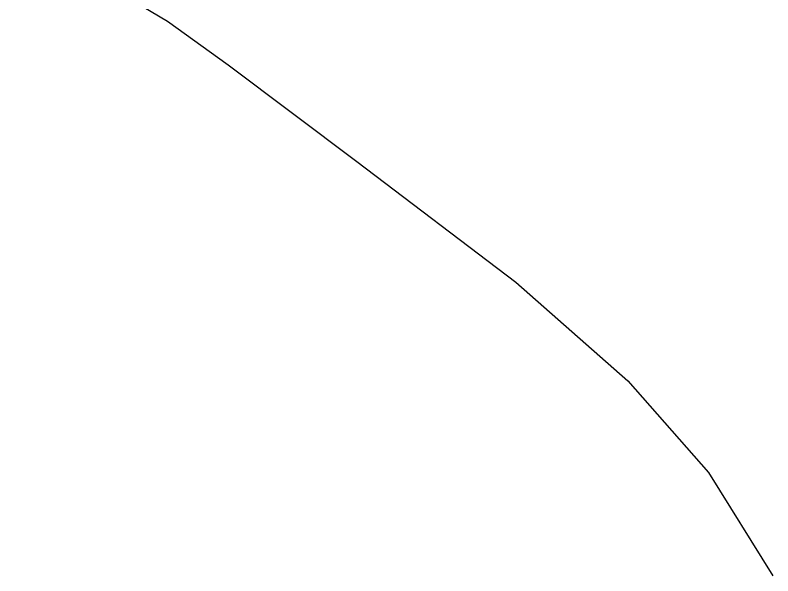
# Model space of a CAD drawing. Header units: millimetres. Extents: x 999 to 1260, y -38 to 225.
# Drawn here: x 1107.03 to 1155.48, y -38.17 to -2.33 of the extents above; entities that cross this region are included whole.
import ezdxf
from ezdxf.enums import TextEntityAlignment as Align

# ---------------------------------------------------------------- set-up
doc = ezdxf.new("R2010")
doc.units = ezdxf.units.MM
doc.linetypes.add('CONTINUO', pattern=[0])
doc.layers.add('I-ARQ', color=8, linetype='Continuous')
doc.styles.add('ROMANS', font='romans', dxfattribs={"oblique": 15})

# ---------------------------------------------------------------- blocks, each defined once
blk = doc.blocks.new('praça')
at = {"layer": 'I-ARQ', "linetype": 'CONTINUO'}
for p, q in [((1178.934, -16.247), (1173.156, -25.993)), ((1173.156, -25.993), (1170.351, -29.87)), ((1170.351, -29.87), (1164.18, -38.087)), ((1164.18, -38.087), (1156.47, -48.258)), ((1156.47, -48.258), (1150.17, -55.428)), ((1150.17, -55.428), (1144.298, -60.58)), ((1144.298, -60.58), (1137.696, -64.701))]:
    blk.add_line(p, q, dxfattribs=at)
at = {"layer": 'I-ARQ', "width": 1, "flags": 3}
blk.add_attdef('CODIGO', text='', height=0.024, rotation=360, dxfattribs=at).set_placement((1257.016, 34.844), align=Align.MIDDLE)
at = {"layer": 'I-ARQ', "text_generation_flag": 4, "width": 1, "flags": 3}
blk.add_attdef('CODIGO', text='', height=0.024, rotation=360, dxfattribs=at).set_placement((1258.871, 16.028), align=Align.MIDDLE)
at = {"layer": 'I-ARQ', "style": 'ROMANS', "width": 1}
blk.add_attdef('0.00', (1278.703, -45.867), '', height=0.36, dxfattribs=at)

msp = doc.modelspace()

# ---------------------------------------------------------------- block references
at = {"layer": 'I-ARQ', "rotation": 90}
msp.add_blockref('praça', (1090.782, -1175.864), dxfattribs=at)

doc.saveas('drawing.dxf')
